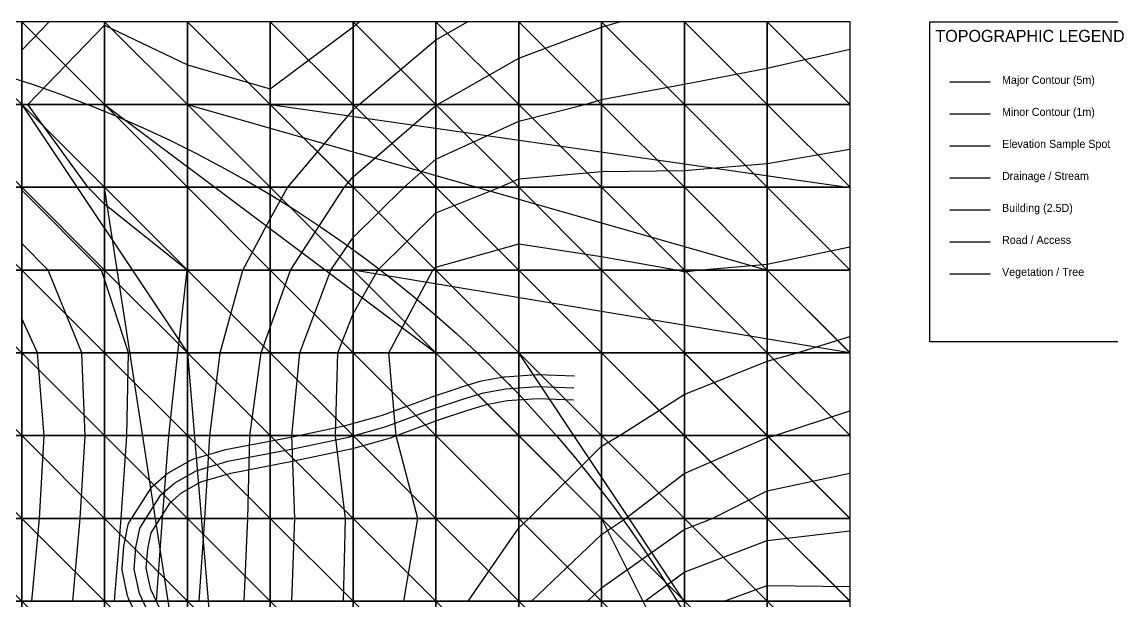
# Model space of a CAD drawing. Header units: metres. Extents: x -746 to 502, y -636 to 300.
# Drawn here: x 93.1 to 365.5, y 155.2 to 300 of the extents above; entities that cross this region are included whole.
import ezdxf
from ezdxf.enums import TextEntityAlignment as Align

# ---------------------------------------------------------------- set-up
doc = ezdxf.new("R2010")
doc.units = ezdxf.units.M
for name, color, linetype in [('TOPO_ANNO_LEGD', 7, 'Continuous'), ('TOPO_AOI', 6, 'Continuous'), ('TOPO_BLDG', 1, 'Continuous'), ('TOPO_CONT_MAJR', 7, 'Continuous'), ('TOPO_CONT_MINR', 249, 'Continuous'), ('TOPO_ELEV', 9, 'Continuous'), ('TOPO_HYDR_BASN', 140, 'Continuous'), ('TOPO_HYDR_STRM', 5, 'Continuous'), ('TOPO_ROAD', 3, 'Continuous'), ('TOPO_VEGT_TREE', 2, 'Continuous')]:
    doc.layers.add(name, color=color, linetype=linetype)

msp = doc.modelspace()

# ---------------------------------------------------------------- linework, layer by layer
at = {"layer": 'TIN_SURFACE', "color": 252}
for points in [[(72.42, 279.33, 621.11), (93.11, 279.33, 625.92), (72.42, 300.02, 619.53)], [(93.11, 279.33, 625.92), (93.11, 300.02, 624.52), (72.42, 300.02, 619.53)], [(93.11, 279.33, 625.92), (113.8, 279.33, 626.98), (93.11, 300.02, 624.52)], [(113.8, 279.33, 626.98), (113.8, 300.02, 625.96), (93.11, 300.02, 624.52)], [(113.8, 279.33, 626.98), (134.49, 279.33, 626.31), (113.8, 300.02, 625.96)], [(134.49, 279.33, 626.31), (134.49, 300.02, 625.67), (113.8, 300.02, 625.96)], [(134.49, 279.33, 626.31), (155.18, 279.33, 626.12), (134.49, 300.02, 625.67)], [(155.18, 279.33, 626.12), (155.18, 300.02, 625.47), (134.49, 300.02, 625.67)], [(155.18, 279.33, 626.12), (175.88, 279.33, 626.92), (155.18, 300.02, 625.47)], [(175.88, 279.33, 626.92), (175.88, 300.02, 625.94), (155.18, 300.02, 625.47)], [(175.88, 279.33, 626.92), (196.57, 279.33, 627.99), (175.88, 300.02, 625.94)], [(196.57, 279.33, 627.99), (196.57, 300.02, 626.73), (175.88, 300.02, 625.94)], [(196.57, 279.33, 627.99), (217.26, 279.33, 628.72), (196.57, 300.02, 626.73)], [(217.26, 279.33, 628.72), (217.26, 300.02, 627.44), (196.57, 300.02, 626.73)], [(217.26, 279.33, 628.72), (237.95, 279.33, 629.07), (217.26, 300.02, 627.44)], [(237.95, 279.33, 629.07), (237.95, 300.02, 627.93), (217.26, 300.02, 627.44)], [(237.95, 279.33, 629.07), (258.64, 279.33, 629.24), (237.95, 300.02, 627.93)], [(258.64, 279.33, 629.24), (258.64, 300.02, 628.26), (237.95, 300.02, 627.93)], [(258.64, 279.33, 629.24), (279.33, 279.33, 629.39), (258.64, 300.02, 628.26)], [(279.33, 279.33, 629.39), (279.33, 300.02, 628.51), (258.64, 300.02, 628.26)], [(279.33, 279.33, 629.39), (300.02, 279.33, 629.55), (279.33, 300.02, 628.51)], [(300.02, 279.33, 629.55), (300.02, 300.02, 628.73), (279.33, 300.02, 628.51)], [(72.42, 258.64, 621.07), (93.11, 258.64, 625.05), (72.42, 279.33, 621.11)], [(93.11, 258.64, 625.05), (93.11, 279.33, 625.92), (72.42, 279.33, 621.11)], [(93.11, 258.64, 625.05), (113.8, 258.64, 626.24), (93.11, 279.33, 625.92)], [(113.8, 258.64, 626.24), (113.8, 279.33, 626.98), (93.11, 279.33, 625.92)], [(113.8, 258.64, 626.24), (134.49, 258.64, 626.16), (113.8, 279.33, 626.98)], [(134.49, 258.64, 626.16), (134.49, 279.33, 626.31), (113.8, 279.33, 626.98)], [(134.49, 258.64, 626.16), (155.18, 258.64, 626.7), (134.49, 279.33, 626.31)], [(155.18, 258.64, 626.7), (155.18, 279.33, 626.12), (134.49, 279.33, 626.31)], [(155.18, 258.64, 626.7), (175.88, 258.64, 628.16), (155.18, 279.33, 626.12)], [(175.88, 258.64, 628.16), (175.88, 279.33, 626.92), (155.18, 279.33, 626.12)], [(175.88, 258.64, 628.16), (196.57, 258.64, 629.53), (175.88, 279.33, 626.92)], [(196.57, 258.64, 629.53), (196.57, 279.33, 627.99), (175.88, 279.33, 626.92)], [(196.57, 258.64, 629.53), (217.26, 258.64, 630.15), (196.57, 279.33, 627.99)], [(217.26, 258.64, 630.15), (217.26, 279.33, 628.72), (196.57, 279.33, 627.99)], [(217.26, 258.64, 630.15), (237.95, 258.64, 630.22), (217.26, 279.33, 628.72)], [(237.95, 258.64, 630.22), (237.95, 279.33, 629.07), (217.26, 279.33, 628.72)], [(237.95, 258.64, 630.22), (258.64, 258.64, 630.19), (237.95, 279.33, 629.07)], [(258.64, 258.64, 630.19), (258.64, 279.33, 629.24), (237.95, 279.33, 629.07)], [(258.64, 258.64, 630.19), (279.33, 258.64, 630.25), (258.64, 279.33, 629.24)], [(279.33, 258.64, 630.25), (279.33, 279.33, 629.39), (258.64, 279.33, 629.24)], [(279.33, 258.64, 630.25), (300.02, 258.64, 630.39), (279.33, 279.33, 629.39)], [(300.02, 258.64, 630.39), (300.02, 279.33, 629.55), (279.33, 279.33, 629.39)], [(72.42, 237.95, 620.41), (93.11, 237.95, 623.5), (72.42, 258.64, 621.07)], [(93.11, 237.95, 623.5), (93.11, 258.64, 625.05), (72.42, 258.64, 621.07)], [(93.11, 237.95, 623.5), (113.8, 237.95, 625.06), (93.11, 258.64, 625.05)], [(113.8, 237.95, 625.06), (113.8, 258.64, 626.24), (93.11, 258.64, 625.05)], [(113.8, 237.95, 625.06), (134.49, 237.95, 626), (113.8, 258.64, 626.24)], [(134.49, 237.95, 626), (134.49, 258.64, 626.16), (113.8, 258.64, 626.24)], [(134.49, 237.95, 626), (155.18, 237.95, 627.5), (134.49, 258.64, 626.16)], [(155.18, 237.95, 627.5), (155.18, 258.64, 626.7), (134.49, 258.64, 626.16)], [(155.18, 237.95, 627.5), (175.88, 237.95, 629.55), (155.18, 258.64, 626.7)], [(175.88, 237.95, 629.55), (175.88, 258.64, 628.16), (155.18, 258.64, 626.7)], [(175.88, 237.95, 629.55), (196.57, 237.95, 631.05), (175.88, 258.64, 628.16)], [(196.57, 237.95, 631.05), (196.57, 258.64, 629.53), (175.88, 258.64, 628.16)], [(196.57, 237.95, 631.05), (217.26, 237.95, 631.4), (196.57, 258.64, 629.53)], [(217.26, 237.95, 631.4), (217.26, 258.64, 630.15), (196.57, 258.64, 629.53)], [(217.26, 237.95, 631.4), (237.95, 237.95, 631.15), (217.26, 258.64, 630.15)], [(237.95, 237.95, 631.15), (237.95, 258.64, 630.22), (217.26, 258.64, 630.15)], [(237.95, 237.95, 631.15), (258.64, 237.95, 630.99), (237.95, 258.64, 630.22)], [(258.64, 237.95, 630.99), (258.64, 258.64, 630.19), (237.95, 258.64, 630.22)], [(258.64, 237.95, 630.99), (279.33, 237.95, 631.06), (258.64, 258.64, 630.19)], [(279.33, 237.95, 631.06), (279.33, 258.64, 630.25), (258.64, 258.64, 630.19)], [(279.33, 237.95, 631.06), (300.02, 237.95, 631.24), (279.33, 258.64, 630.25)], [(300.02, 237.95, 631.24), (300.02, 258.64, 630.39), (279.33, 258.64, 630.25)], [(72.42, 217.26, 620.1), (93.11, 217.26, 622.64), (72.42, 237.95, 620.41)], [(93.11, 217.26, 622.64), (93.11, 237.95, 623.5), (72.42, 237.95, 620.41)], [(93.11, 217.26, 622.64), (113.8, 217.26, 624.51), (93.11, 237.95, 623.5)], [(113.8, 217.26, 624.51), (113.8, 237.95, 625.06), (93.11, 237.95, 623.5)], [(113.8, 217.26, 624.51), (134.49, 217.26, 626.2), (113.8, 237.95, 625.06)], [(134.49, 217.26, 626.2), (134.49, 237.95, 626), (113.8, 237.95, 625.06)], [(134.49, 217.26, 626.2), (155.18, 217.26, 628.22), (134.49, 237.95, 626)], [(155.18, 217.26, 628.22), (155.18, 237.95, 627.5), (134.49, 237.95, 626)], [(155.18, 217.26, 628.22), (175.88, 217.26, 630.4), (155.18, 237.95, 627.5)], [(175.88, 217.26, 630.4), (175.88, 237.95, 629.55), (155.18, 237.95, 627.5)], [(175.88, 217.26, 630.4), (196.57, 217.26, 631.79), (175.88, 237.95, 629.55)], [(196.57, 217.26, 631.79), (196.57, 237.95, 631.05), (175.88, 237.95, 629.55)], [(196.57, 217.26, 631.79), (217.26, 217.26, 631.94), (196.57, 237.95, 631.05)], [(217.26, 217.26, 631.94), (217.26, 237.95, 631.4), (196.57, 237.95, 631.05)], [(217.26, 217.26, 631.94), (237.95, 217.26, 631.63), (217.26, 237.95, 631.4)], [(237.95, 217.26, 631.63), (237.95, 237.95, 631.15), (217.26, 237.95, 631.4)], [(237.95, 217.26, 631.63), (258.64, 217.26, 631.62), (237.95, 237.95, 631.15)], [(258.64, 217.26, 631.62), (258.64, 237.95, 630.99), (237.95, 237.95, 631.15)], [(258.64, 217.26, 631.62), (279.33, 217.26, 631.89), (258.64, 237.95, 630.99)], [(279.33, 217.26, 631.89), (279.33, 237.95, 631.06), (258.64, 237.95, 630.99)], [(279.33, 217.26, 631.89), (300.02, 217.26, 632.19), (279.33, 237.95, 631.06)], [(300.02, 217.26, 632.19), (300.02, 237.95, 631.24), (279.33, 237.95, 631.06)], [(72.42, 196.57, 620.19), (93.11, 196.57, 622.45), (72.42, 217.26, 620.1)], [(93.11, 196.57, 622.45), (93.11, 217.26, 622.64), (72.42, 217.26, 620.1)], [(93.11, 196.57, 622.45), (113.8, 196.57, 624.47), (93.11, 217.26, 622.64)], [(113.8, 196.57, 624.47), (113.8, 217.26, 624.51), (93.11, 217.26, 622.64)], [(113.8, 196.57, 624.47), (134.49, 196.57, 626.44), (113.8, 217.26, 624.51)], [(134.49, 196.57, 626.44), (134.49, 217.26, 626.2), (113.8, 217.26, 624.51)], [(134.49, 196.57, 626.44), (155.18, 196.57, 628.51), (134.49, 217.26, 626.2)], [(155.18, 196.57, 628.51), (155.18, 217.26, 628.22), (134.49, 217.26, 626.2)], [(155.18, 196.57, 628.51), (175.88, 196.57, 630.4), (155.18, 217.26, 628.22)], [(175.88, 196.57, 630.4), (175.88, 217.26, 630.4), (155.18, 217.26, 628.22)], [(175.88, 196.57, 630.4), (196.57, 196.57, 631.55), (175.88, 217.26, 630.4)], [(196.57, 196.57, 631.55), (196.57, 217.26, 631.79), (175.88, 217.26, 630.4)], [(196.57, 196.57, 631.55), (217.26, 196.57, 631.8), (196.57, 217.26, 631.79)], [(217.26, 196.57, 631.8), (217.26, 217.26, 631.94), (196.57, 217.26, 631.79)], [(217.26, 196.57, 631.8), (237.95, 196.57, 631.9), (217.26, 217.26, 631.94)], [(237.95, 196.57, 631.9), (237.95, 217.26, 631.63), (217.26, 217.26, 631.94)], [(237.95, 196.57, 631.9), (258.64, 196.57, 632.38), (237.95, 217.26, 631.63)], [(258.64, 196.57, 632.38), (258.64, 217.26, 631.62), (237.95, 217.26, 631.63)], [(258.64, 196.57, 632.38), (279.33, 196.57, 632.97), (258.64, 217.26, 631.62)], [(279.33, 196.57, 632.97), (279.33, 217.26, 631.89), (258.64, 217.26, 631.62)], [(279.33, 196.57, 632.97), (300.02, 196.57, 633.35), (279.33, 217.26, 631.89)], [(300.02, 196.57, 633.35), (300.02, 217.26, 632.19), (279.33, 217.26, 631.89)], [(72.42, 175.88, 620.47), (93.11, 175.88, 622.57), (72.42, 196.57, 620.19)], [(93.11, 175.88, 622.57), (93.11, 196.57, 622.45), (72.42, 196.57, 620.19)], [(93.11, 175.88, 622.57), (113.8, 175.88, 624.6), (93.11, 196.57, 622.45)], [(113.8, 175.88, 624.6), (113.8, 196.57, 624.47), (93.11, 196.57, 622.45)], [(113.8, 175.88, 624.6), (134.49, 175.88, 626.6), (113.8, 196.57, 624.47)], [(134.49, 175.88, 626.6), (134.49, 196.57, 626.44), (113.8, 196.57, 624.47)], [(134.49, 175.88, 626.6), (155.18, 175.88, 628.52), (134.49, 196.57, 626.44)], [(155.18, 175.88, 628.52), (155.18, 196.57, 628.51), (134.49, 196.57, 626.44)], [(155.18, 175.88, 628.52), (175.88, 175.88, 630.15), (155.18, 196.57, 628.51)], [(175.88, 175.88, 630.15), (175.88, 196.57, 630.4), (155.18, 196.57, 628.51)], [(175.88, 175.88, 630.15), (196.57, 175.88, 631.24), (175.88, 196.57, 630.4)], [(196.57, 175.88, 631.24), (196.57, 196.57, 631.55), (175.88, 196.57, 630.4)], [(196.57, 175.88, 631.24), (217.26, 175.88, 631.9), (196.57, 196.57, 631.55)], [(217.26, 175.88, 631.9), (217.26, 196.57, 631.8), (196.57, 196.57, 631.55)], [(217.26, 175.88, 631.9), (237.95, 175.88, 632.7), (217.26, 196.57, 631.8)], [(237.95, 175.88, 632.7), (237.95, 196.57, 631.9), (217.26, 196.57, 631.8)], [(237.95, 175.88, 632.7), (258.64, 175.88, 633.74), (237.95, 196.57, 631.9)], [(258.64, 175.88, 633.74), (258.64, 196.57, 632.38), (237.95, 196.57, 631.9)], [(258.64, 175.88, 633.74), (279.33, 175.88, 634.51), (258.64, 196.57, 632.38)], [(279.33, 175.88, 634.51), (279.33, 196.57, 632.97), (258.64, 196.57, 632.38)], [(279.33, 175.88, 634.51), (300.02, 175.88, 634.78), (279.33, 196.57, 632.97)], [(300.02, 175.88, 634.78), (300.02, 196.57, 633.35), (279.33, 196.57, 632.97)], [(72.42, 155.18, 620.74), (93.11, 155.18, 622.76), (72.42, 175.88, 620.47)], [(93.11, 155.18, 622.76), (93.11, 175.88, 622.57), (72.42, 175.88, 620.47)], [(93.11, 155.18, 622.76), (113.8, 155.18, 624.77), (93.11, 175.88, 622.57)], [(113.8, 155.18, 624.77), (113.8, 175.88, 624.6), (93.11, 175.88, 622.57)], [(113.8, 155.18, 624.77), (134.49, 155.18, 626.74), (113.8, 175.88, 624.6)], [(134.49, 155.18, 626.74), (134.49, 175.88, 626.6), (113.8, 175.88, 624.6)], [(134.49, 155.18, 626.74), (155.18, 155.18, 628.58), (134.49, 175.88, 626.6)], [(155.18, 155.18, 628.58), (155.18, 175.88, 628.52), (134.49, 175.88, 626.6)], [(155.18, 155.18, 628.58), (175.88, 155.18, 630.19), (155.18, 175.88, 628.52)], [(175.88, 155.18, 630.19), (175.88, 175.88, 630.15), (155.18, 175.88, 628.52)], [(175.88, 155.18, 630.19), (196.57, 155.18, 631.51), (175.88, 175.88, 630.15)], [(196.57, 155.18, 631.51), (196.57, 175.88, 631.24), (175.88, 175.88, 630.15)], [(196.57, 155.18, 631.51), (217.26, 155.18, 632.77), (196.57, 175.88, 631.24)], [(217.26, 155.18, 632.77), (217.26, 175.88, 631.9), (196.57, 175.88, 631.24)], [(217.26, 155.18, 632.77), (237.95, 155.18, 634.25), (217.26, 175.88, 631.9)], [(237.95, 155.18, 634.25), (237.95, 175.88, 632.7), (217.26, 175.88, 631.9)], [(237.95, 155.18, 634.25), (258.64, 155.18, 635.68), (237.95, 175.88, 632.7)], [(258.64, 155.18, 635.68), (258.64, 175.88, 633.74), (237.95, 175.88, 632.7)], [(258.64, 155.18, 635.68), (279.33, 155.18, 636.35), (258.64, 175.88, 633.74)], [(279.33, 155.18, 636.35), (279.33, 175.88, 634.51), (258.64, 175.88, 633.74)], [(279.33, 155.18, 636.35), (300.02, 155.18, 636.26), (279.33, 175.88, 634.51)], [(300.02, 155.18, 636.26), (300.02, 175.88, 634.78), (279.33, 175.88, 634.51)], [(72.42, 134.49, 620.91), (93.11, 134.49, 622.91), (72.42, 155.18, 620.74)], [(93.11, 134.49, 622.91), (93.11, 155.18, 622.76), (72.42, 155.18, 620.74)], [(93.11, 134.49, 622.91), (113.8, 134.49, 624.94), (93.11, 155.18, 622.76)], [(113.8, 134.49, 624.94), (113.8, 155.18, 624.77), (93.11, 155.18, 622.76)], [(113.8, 134.49, 624.94), (134.49, 134.49, 626.93), (113.8, 155.18, 624.77)], [(134.49, 134.49, 626.93), (134.49, 155.18, 626.74), (113.8, 155.18, 624.77)], [(134.49, 134.49, 626.93), (155.18, 134.49, 628.82), (134.49, 155.18, 626.74)], [(155.18, 134.49, 628.82), (155.18, 155.18, 628.58), (134.49, 155.18, 626.74)], [(155.18, 134.49, 628.82), (175.88, 134.49, 630.56), (155.18, 155.18, 628.58)], [(175.88, 134.49, 630.56), (175.88, 155.18, 630.19), (155.18, 155.18, 628.58)], [(175.88, 134.49, 630.56), (196.57, 134.49, 632.2), (175.88, 155.18, 630.19)], [(196.57, 134.49, 632.2), (196.57, 155.18, 631.51), (175.88, 155.18, 630.19)], [(196.57, 134.49, 632.2), (217.26, 134.49, 633.91), (196.57, 155.18, 631.51)], [(217.26, 134.49, 633.91), (217.26, 155.18, 632.77), (196.57, 155.18, 631.51)], [(217.26, 134.49, 633.91), (237.95, 134.49, 635.76), (217.26, 155.18, 632.77)], [(237.95, 134.49, 635.76), (237.95, 155.18, 634.25), (217.26, 155.18, 632.77)], [(237.95, 134.49, 635.76), (258.64, 134.49, 637.25), (237.95, 155.18, 634.25)], [(258.64, 134.49, 637.25), (258.64, 155.18, 635.68), (237.95, 155.18, 634.25)], [(258.64, 134.49, 637.25), (279.33, 134.49, 637.69), (258.64, 155.18, 635.68)], [(279.33, 134.49, 637.69), (279.33, 155.18, 636.35), (258.64, 155.18, 635.68)], [(279.33, 134.49, 637.69), (300.02, 134.49, 637.32), (279.33, 155.18, 636.35)], [(300.02, 134.49, 637.32), (300.02, 155.18, 636.26), (279.33, 155.18, 636.35)]]:
    msp.add_3dface(points, dxfattribs=at)
at = {"layer": 'TOPO_ANNO_LEGD', "color": 7}
msp.add_lwpolyline([(320, 300), (370, 300), (370, 220), (320, 220)], close=True, dxfattribs=at)
at = {"layer": 'TOPO_AOI', "color": 6}
msp.add_circle((0, 0), 300, dxfattribs=at)
at = {"layer": 'TOPO_BLDG', "color": 7}
msp.add_line((325, 253), (335, 253), dxfattribs=at)
at = {"layer": 'TOPO_CONT_MAJR', "color": 7}
msp.add_line((325, 285), (335, 285), dxfattribs=at)
at = {"layer": 'TOPO_CONT_MAJR', "color": 7, "lineweight": 30}
for points, elevation in [([(93.1, 292.97), (99.95, 300)], 625), ([(279.31, 264.61), (300, 268.19)], 630), ([(258.62, 262.82), (279.31, 264.61)], 630), ([(217.24, 260.74), (237.93, 262.62)], 630), ([(237.93, 262.62), (258.62, 262.82)], 630), ([(212.34, 258.62), (217.24, 260.74)], 630), ([(113.02, 237.93), (93.1, 257.93)], 625), ([(182.06, 237.93), (196.55, 252.23), (212.34, 258.62)], 630), ([(113.79, 235.71), (113.02, 237.93)], 625), ([(172.06, 217.24), (175.86, 226.98), (182.06, 237.93)], 630), ([(119.76, 217.24), (113.79, 235.71)], 625), ([(116.22, 155.17), (117.91, 175.86), (119.33, 196.55), (119.76, 217.24)], 625), ([(173.47, 155.17), (173.97, 175.86), (171.45, 196.55), (172.06, 217.24)], 630), ([(279.31, 170.39), (300, 172.76)], 635), ([(258.62, 162.4), (279.31, 170.39)], 635), ([(248.79, 155.17), (258.62, 162.4)], 635)]:
    msp.add_lwpolyline(points, dxfattribs=dict(at, elevation=elevation))
at = {"layer": 'TOPO_CONT_MINR', "color": 249}
msp.add_line((325, 277), (335, 277), dxfattribs=at)
for points, elevation in [([(155.17, 283.26), (175.86, 298.76), (177.41, 300)], 626), ([(177.36, 279.31), (196.55, 295.55), (204.47, 300)], 627), ([(237.93, 298.7), (242.44, 300)], 628), ([(94.59, 279.31), (113.79, 299.19)], 626), ([(113.79, 299.19), (134.48, 289.26), (155.17, 283.26)], 626), ([(217.24, 290.9), (237.93, 298.7)], 628), ([(279.31, 288.47), (300, 293.2)], 629), ([(196.95, 279.31), (217.24, 290.9)], 628), ([(258.62, 284.44), (279.31, 288.47)], 629), ([(237.93, 280.59), (258.62, 284.44)], 629), ([(109.65, 258.62), (94.59, 279.31)], 626), ([(159.46, 258.62), (175.86, 278.02), (177.36, 279.31)], 627), ([(173.61, 258.62), (175.86, 261.29), (196.55, 279.12), (196.95, 279.31)], 628), ([(217.24, 275.22), (233.79, 279.31)], 629), ([(233.79, 279.31), (237.93, 280.59)], 629), ([(188.56, 258.62), (196.55, 265.72), (217.24, 275.22)], 629), ([(113.79, 254.45), (109.65, 258.62)], 626), ([(155.17, 250.77), (159.46, 258.62)], 627), ([(160.25, 237.93), (173.61, 258.62)], 628), ([(170.32, 237.93), (175.86, 246.11), (188.56, 258.62)], 629), ([(134.44, 237.93), (113.79, 254.45)], 626), ([(148.31, 237.93), (155.17, 250.77)], 627), ([(99.7, 237.93), (93.1, 244.56)], 624), ([(195.82, 237.93), (196.55, 238.65), (217.24, 244.51)], 631), ([(217.24, 244.51), (237.93, 241.31)], 631), ([(279.31, 239.44), (300, 243.75)], 631), ([(237.93, 241.31), (257.16, 237.93)], 631), ([(108.1, 217.24), (99.7, 237.93)], 624), ([(132.05, 217.24), (134.44, 237.93)], 626), ([(142.67, 217.24), (148.31, 237.93)], 627), ([(155.17, 223.6), (160.25, 237.93)], 628), ([(162.55, 217.24), (170.32, 237.93)], 629), ([(184.81, 217.24), (195.82, 237.93)], 631), ([(257.16, 237.93), (258.62, 237.55)], 631), ([(258.62, 237.55), (261.99, 237.93)], 631), ([(261.99, 237.93), (279.31, 239.44)], 631), ([(97.05, 217.24), (93.1, 225.82)], 623), ([(152.89, 217.24), (155.17, 223.6)], 628), ([(286.82, 217.24), (300, 221.38)], 632), ([(95.61, 155.17), (97.5, 175.86), (98.71, 196.55), (97.05, 217.24)], 623), ([(105.89, 155.17), (107.67, 175.86), (108.95, 196.55), (108.1, 217.24)], 624), ([(126.73, 155.17), (128.28, 175.86), (129.82, 196.55), (132.05, 217.24)], 626), ([(137.43, 155.17), (138.81, 175.86), (140.05, 196.55), (142.67, 217.24)], 627), ([(148.65, 155.17), (149.58, 175.86), (150.08, 196.55), (152.89, 217.24)], 628), ([(160.57, 155.17), (161.28, 175.86), (160.54, 196.55), (162.55, 217.24)], 629), ([(188.58, 155.17), (192.07, 175.86), (186.65, 196.55), (184.81, 217.24)], 631), ([(279.31, 215.17), (286.82, 217.24)], 632), ([(258.62, 206.84), (279.31, 215.17)], 632), ([(237.93, 193.91), (242.34, 196.55), (258.62, 206.84)], 632), ([(279.31, 196.13), (281.03, 196.55), (300, 202.8)], 633), ([(217.24, 173.51), (219.81, 175.86), (237.93, 193.91)], 632), ([(258.62, 187.09), (279.31, 196.13)], 633), ([(237.93, 171.82), (243.95, 175.86), (258.62, 187.09)], 633), ([(279.31, 182.75), (300, 187.14)], 634), ([(258.62, 173.09), (265.55, 175.86), (279.31, 182.75)], 634), ([(204.59, 155.17), (217.24, 173.51)], 632), ([(220.45, 155.17), (237.93, 171.82)], 633), ([(237.93, 158.53), (258.62, 173.09)], 634), ([(234.41, 155.17), (237.93, 158.53)], 634), ([(268.59, 155.17), (279.31, 159.1)], 636), ([(279.31, 159.1), (300, 158.81)], 636)]:
    msp.add_lwpolyline(points, dxfattribs=dict(at, elevation=elevation))
at = {"layer": 'TOPO_ELEV', "color": 9}
msp.add_line((325, 269), (335, 269), dxfattribs=at)
for p in [(118.61, 275.61, 638), (215.05, 209.25, 632)]:
    msp.add_point(p, dxfattribs=at)
at = {"layer": 'TOPO_HYDR_BASN', "color": 140}
for points in [[(-113.79, -300), (-279.31, -279.31), (-279.31, 93.1), (-258.62, 134.48), (-237.93, 175.86), (-196.55, 237.93), (-175.86, 258.62), (-93.1, 279.31), (93.1, 279.31), (134.48, 217.24), (155.17, -31.03), (155.17, -51.72), (-31.03, -279.31), (-113.79, -300)], [(237.93, -113.79), (175.86, -51.72), (155.17, -10.34), (113.79, 258.62), (113.79, 279.31), (196.55, 217.24), (217.24, 196.55), (237.93, 175.86), (258.62, 134.48), (300, -10.34), (279.31, -93.1), (258.62, -113.79), (237.93, -113.79)], [(300, 217.24), (175.86, 237.93), (134.48, 279.31), (279.31, 237.93), (300, 217.24)], [(175.86, 258.62), (155.17, 279.31), (300, 258.62), (175.86, 258.62)], [(258.62, 155.17), (217.24, 217.24), (237.93, 217.24), (279.31, 175.86), (300, 155.17), (258.62, 155.17)], [(300, 175.86), (258.62, 217.24), (279.31, 196.55), (300, 175.86)]]:
    msp.add_lwpolyline(points, close=True, dxfattribs=at)
at = {"layer": 'TOPO_HYDR_STRM', "color": 5}
msp.add_line((325, 261), (335, 261), dxfattribs=at)
at = {"layer": 'TOPO_ROAD', "color": 7}
msp.add_line((325, 245), (335, 245), dxfattribs=at)
at = {"layer": 'TOPO_ROAD', "color": 251, "elevation": 620.72}
for points in [[(122.14, 150.83), (119.77, 155.86), (119.64, 156.18), (119.55, 156.51), (118.25, 162.57), (118.2, 162.85), (118.18, 163.14), (118.19, 163.43), (118.6, 168.87), (118.65, 169.23), (119.62, 174.03), (119.68, 174.3), (119.78, 174.56), (119.89, 174.81), (120.03, 175.05), (125.33, 183.37), (125.5, 183.61), (125.69, 183.83), (125.9, 184.03), (129.33, 187), (129.57, 187.19), (129.82, 187.35), (135.19, 190.38), (135.49, 190.52), (135.8, 190.64), (143.72, 193.01), (144.01, 193.08), (160.29, 196.22), (173.99, 199.1), (183.22, 201.67), (195.19, 206.13), (195.28, 206.16), (202.37, 208.55), (202.45, 208.57), (207.58, 210.15), (207.92, 210.23), (213.48, 211.25), (213.8, 211.3), (221.69, 211.87), (222.04, 211.88), (231.17, 211.48)], [(127.5, 153.55), (125.34, 158.11), (124.2, 163.4), (124.57, 168.23), (125.39, 172.3), (130.16, 179.78), (133.03, 182.27), (137.85, 184.99), (145.3, 187.22), (161.45, 190.33), (161.5, 190.34), (175.31, 193.25), (175.5, 193.29), (184.95, 195.92), (185.19, 196), (197.24, 200.49), (204.25, 202.85), (209.18, 204.36), (214.4, 205.32), (221.96, 205.88), (230.91, 205.48)]]:
    msp.add_lwpolyline(points, dxfattribs=at)
at = {"layer": 'TOPO_ROAD', "color": 3, "elevation": 620.72}
msp.add_lwpolyline([(124.86, 152.12), (122.48, 157.14), (121.18, 163.2), (121.59, 168.64), (122.56, 173.44), (127.86, 181.76), (131.3, 184.74), (136.66, 187.76), (144.58, 190.14), (160.88, 193.28), (174.7, 196.18), (184.14, 198.81), (196.24, 203.32), (203.33, 205.7), (208.47, 207.28), (214.02, 208.3), (221.91, 208.88), (231.04, 208.48)], dxfattribs=at)
at = {"layer": 'TOPO_VEGT_TREE', "color": 7}
msp.add_line((325, 237), (335, 237), dxfattribs=at)

# ---------------------------------------------------------------- texts
at = {"color": 7}
msp.add_text('TOPOGRAPHIC LEGEND', height=3, dxfattribs=at).set_placement((345, 295), align=Align.CENTER)
for s, p in [('Major Contour (5m)', (338, 284.5)), ('Minor Contour (1m)', (338, 276.5)), ('Elevation Sample Spot', (338, 268.5)), ('Drainage / Stream', (338, 260.5)), ('Building (2.5D)', (338, 252.5)), ('Road / Access', (338, 244.5)), ('Vegetation / Tree', (338, 236.5))]:
    msp.add_text(s, height=2, dxfattribs=at).set_placement(p)

doc.saveas('drawing.dxf')
